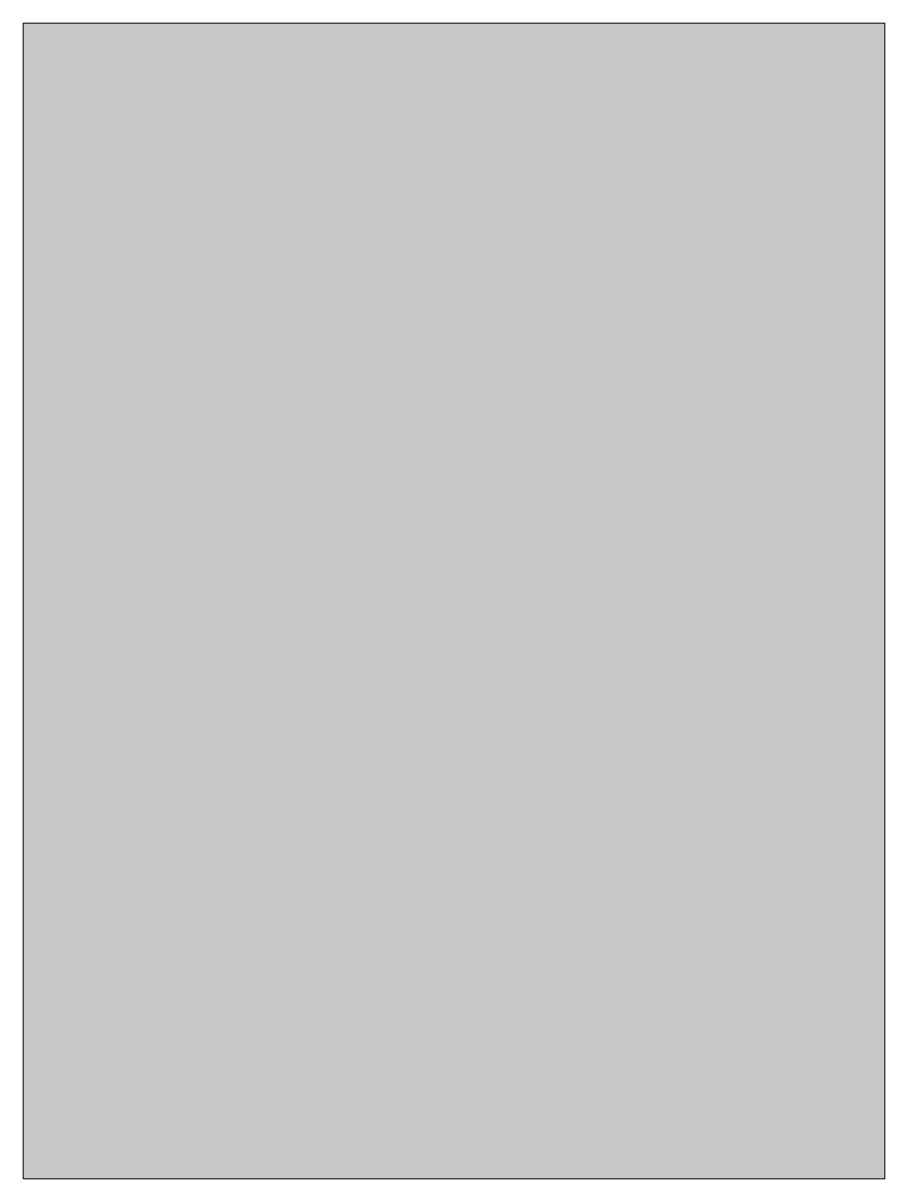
# Model space of a CAD drawing. Extents: x 423 to 2578, y -2944 to -55.
import ezdxf

# ---------------------------------------------------------------- set-up
doc = ezdxf.new("R2010")
doc.units = 0
doc.header["$MEASUREMENT"] = 0
doc.layers.add('Layer 1', color=7, linetype='Continuous')

msp = doc.modelspace()

# ---------------------------------------------------------------- hatches: boundary and pattern name
at = {"layer": 'Layer 1', "true_color": 0x77c043}
h = msp.add_hatch(color=83, dxfattribs=at)
h.dxf.hatch_style = 2
h.paths.add_polyline_path([(423, -55.3), (423, -2944.1), (2577.9, -2944.1), (2577.9, -55.3)])

# ---------------------------------------------------------------- linework, layer by layer
at = {"layer": 'Layer 1', "lineweight": 0}
msp.add_lwpolyline([(423, -55.3), (423, -2944.1), (2577.9, -2944.1), (2577.9, -55.3), (423, -55.3)], dxfattribs=at)

doc.saveas('drawing.dxf')
